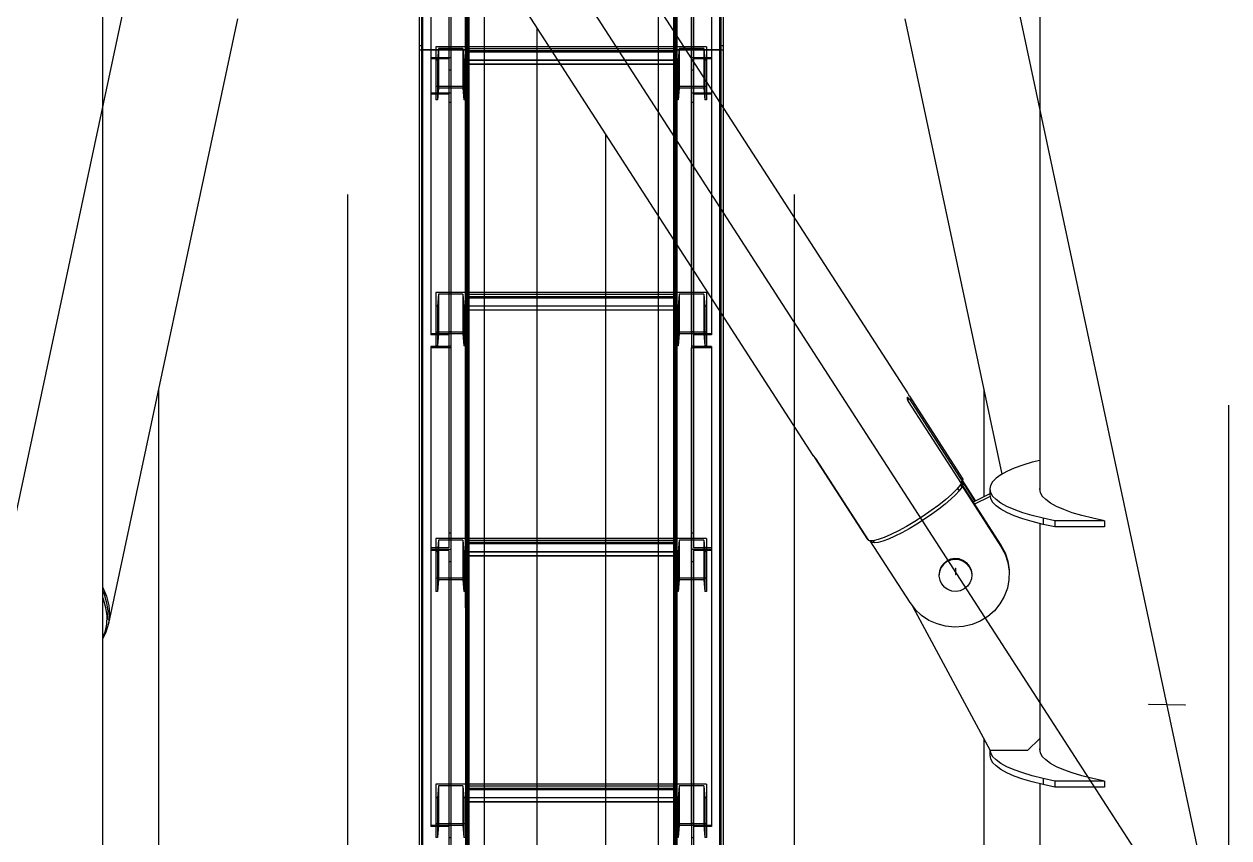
# Model space of a CAD drawing. Header units: millimetres. Extents: x 150209.93 to 150215.05, y 136675.65 to 136679.93.
# Drawn here: x 150211.3052 to 150211.4023, y 136676.1673 to 136676.2329 of the extents above; entities that cross this region are included whole.
import ezdxf

# ---------------------------------------------------------------- set-up
doc = ezdxf.new("R2010")
doc.units = ezdxf.units.MM
doc.header["$LTSCALE"] = 0.25
for name, pattern in [('CENTER', [50.8, 31.75, -6.35, 6.35, -6.35]), ('XKITLINE00', [0]), ('XKITLINE02', [4, 2, -2]), ('XKITLINE03', [6, 3, -1, 1, -1])]:
    doc.linetypes.add(name, pattern=pattern)

# ---------------------------------------------------------------- blocks, each defined once
blk = doc.blocks.new('çatıı')
at = {"color": 116, "linetype": 'XKITLINE02', "true_color": 0x136734}
for p, q in [((12044.65, 4168.77), (12044.65, 3002.41)), ((12045.18, 4166.61), (12045.18, 3000.84)), ((12062.42, 4166.61), (12062.42, 3000.84)), ((12062.95, 4168.77), (12062.95, 3002.41)), ((12147.05, 4168.77), (12147.05, 3002.41)), ((12147.58, 4166.61), (12147.58, 3000.84)), ((12164.82, 4166.61), (12164.82, 3000.84)), ((12165.35, 4168.77), (12165.35, 3002.41)), ((12055.7, 3108.44), (12055.7, 2979.59)), ((12056.5, 3108.81), (12056.5, 2979.59)), ((12153.5, 3108.81), (12153.5, 2979.59)), ((12154.3, 3108.44), (12154.3, 2979.59)), ((12161.5, 3108.81), (12161.5, 2982.92)), ((12048.5, 3078.95), (12048.5, 2982.92)), ((12062.5, 3025.09), (12062.5, 1776.2)), ((12063.35, 3024.89), (12063.35, 1776.01)), ((12070, 3025.09), (12070, 1776.08)), ((12140, 3024.82), (12140, 1776.08)), ((12146.65, 3024.77), (12146.65, 1776.01)), ((12147.5, 3025.09), (12147.5, 1776.2)), ((12062.5, 3022.24), (12062.5, 1792.91)), ((12063.35, 3022.43), (12063.35, 1773.55)), ((12146.65, 3022.43), (12146.65, 1773.55)), ((12147.5, 3022.24), (12147.5, 1792.91)), ((12140, 3018.15), (12140, 2934.08)), ((12146.2, 3008.56), (12146.2, 3000.64)), ((12044.65, 3002.41), (12043.8, 3002.41)), ((12043.8, 3002.41), (12043.8, 3000.64)), ((12044.65, 3002.41), (12043.8, 3002.41)), ((12044.65, 3002.41), (12045.18, 3000.84)), ((12044.65, 3002.41), (12044.65, 1798.89)), ((12044.65, 3002.41), (12045.18, 3000.84)), ((12062.42, 3000.84), (12045.18, 3000.84)), ((12045.18, 3000.84), (12045.18, 1797.94)), ((12062.42, 3000.84), (12045.18, 3000.84)), ((12050.5, 3002.06), (12050.5, 2996.62)), ((12062.5, 3002.06), (12050.5, 3002.06)), ((12050.5, 3000.84), (12050.5, 2986.08)), ((12051.56, 3001.37), (12051.18, 2996.62)), ((12061.43, 3001.37), (12051.56, 3001.37)), ((12051.56, 3001.37), (12051.56, 2985.38)), ((12061.43, 3001.37), (12061.82, 2996.62)), ((12061.43, 3001.37), (12061.43, 2985.38)), ((12062.95, 3002.41), (12062.42, 3000.84)), ((12062.95, 3002.41), (12062.42, 3000.84)), ((12062.42, 3000.84), (12062.42, 1797.94)), ((12062.5, 3002.06), (12062.5, 2994.9)), ((12070, 3002.06), (12062.5, 3002.06)), ((12062.5, 3002.06), (12062.5, 2996.62)), ((12147.5, 3001.21), (12062.5, 3001.21)), ((12062.5, 3001.08), (12062.5, 2986.08)), ((12070, 3000.35), (12062.5, 3000.35)), ((12147.5, 2999.81), (12062.5, 2999.81)), ((12063.8, 3002.41), (12062.95, 3002.41)), ((12062.95, 3002.41), (12062.95, 1798.89)), ((12063.8, 3002.41), (12062.95, 3002.41)), ((12063.8, 3002.41), (12063.8, 3000.64)), ((12147.5, 3002.06), (12096.06, 3002.06)), ((12147.5, 3000.35), (12097.17, 3000.35)), ((12147.05, 3002.41), (12146.2, 3002.41)), ((12146.2, 3002.41), (12146.2, 2927.79)), ((12147.05, 3002.41), (12146.2, 3002.41)), ((12146.2, 3002.41), (12146.2, 3000.64)), ((12151.32, 3000.64), (12146.2, 3000.64)), ((12146.2, 3000.64), (12146.2, 2924.49)), ((12151.32, 3000.64), (12146.2, 3000.64)), ((12147.05, 3002.41), (12147.58, 3000.84)), ((12147.05, 3002.41), (12147.05, 1798.89)), ((12147.05, 3002.41), (12147.58, 3000.84)), ((12147.5, 3002.06), (12147.5, 2994.9)), ((12147.5, 3002.06), (12147.5, 2986.08)), ((12147.5, 3002.06), (12147.5, 2996.62)), ((12159.5, 3002.06), (12147.5, 3002.06)), ((12164.82, 3000.84), (12147.58, 3000.84)), ((12147.58, 3000.84), (12147.58, 1797.94)), ((12164.82, 3000.84), (12147.58, 3000.84)), ((12148.56, 3001.37), (12148.18, 2996.62)), ((12148.56, 3001.37), (12148.56, 2985.38)), ((12158.43, 3001.37), (12148.56, 3001.37)), ((12158.43, 3001.37), (12158.43, 2985.38)), ((12158.43, 3001.37), (12158.82, 2996.62)), ((12159.5, 3002.06), (12159.5, 2986.08)), ((12159.5, 3002.06), (12159.5, 2996.62)), ((12165.35, 3002.41), (12164.82, 3000.84)), ((12165.35, 3002.41), (12164.82, 3000.84)), ((12164.82, 3000.84), (12164.82, 1797.94)), ((12166.2, 3002.41), (12165.35, 3002.41)), ((12165.35, 3002.41), (12165.35, 1798.89)), ((12166.2, 3002.41), (12165.35, 3002.41)), ((12166.2, 3002.41), (12166.2, 3000.64)), ((12048.5, 2997.63), (12048.5, 2886.01)), ((12056.5, 2997.63), (12048.5, 2997.63)), ((12055.7, 2997.13), (12048.5, 2997.13)), ((12051.18, 2996.62), (12050.5, 2996.62)), ((12050.5, 2996.62), (12050.5, 2980.63)), ((12051.18, 2996.62), (12051.18, 2980.63)), ((12055.7, 2997.13), (12055.7, 2881.55)), ((12056.5, 2997.63), (12056.5, 2881.55)), ((12062.5, 2996.62), (12061.82, 2996.62)), ((12061.82, 2996.62), (12061.82, 2980.63)), ((12147.5, 2996.62), (12062.5, 2996.62)), ((12062.5, 2996.62), (12062.5, 2980.63)), ((12147.5, 2996.52), (12062.5, 2996.52)), ((12147.5, 2995), (12062.5, 2995)), ((12070, 2994.9), (12062.5, 2994.9)), ((12147.5, 2994.9), (12100.69, 2994.9)), ((12147.5, 2996.62), (12147.5, 2980.63)), ((12148.18, 2996.62), (12147.5, 2996.62)), ((12148.18, 2996.62), (12148.18, 2980.63)), ((12153.5, 2997.63), (12153.5, 2881.55)), ((12161.5, 2997.63), (12153.5, 2997.63)), ((12154.3, 2997.13), (12154.3, 2881.55)), ((12161.5, 2997.13), (12154.3, 2997.13)), ((12158.82, 2996.62), (12158.82, 2980.63)), ((12159.5, 2996.62), (12158.82, 2996.62)), ((12159.5, 2996.62), (12159.5, 2983.29)), ((12161.5, 2997.63), (12161.5, 2886.01)), ((12056.5, 2992.67), (12055.7, 2992.67)), ((12154.3, 2992.67), (12153.5, 2992.67)), ((12050.5, 2986.08), (12050.5, 2980.63)), ((12062.5, 2986.08), (12050.5, 2986.08)), ((12051.56, 2985.38), (12051.18, 2980.63)), ((12061.43, 2985.38), (12051.56, 2985.38)), ((12061.43, 2985.38), (12061.82, 2980.63)), ((12062.5, 2986.08), (12062.5, 2980.63)), ((12147.5, 2986.08), (12147.5, 2980.63)), ((12159.5, 2986.08), (12147.5, 2986.08)), ((12148.56, 2985.38), (12148.18, 2980.63)), ((12158.43, 2985.38), (12148.56, 2985.38)), ((12158.43, 2985.38), (12158.82, 2980.63)), ((12159.5, 2986.08), (12159.5, 2980.63)), ((12048.5, 2983.29), (12048.5, 2886.01)), ((12056.5, 2983.29), (12048.5, 2983.29)), ((12055.7, 2982.92), (12048.5, 2982.92)), ((12051.18, 2980.63), (12050.5, 2980.63)), ((12055.7, 2983.29), (12055.7, 2881.55)), ((12056.5, 2983.29), (12056.5, 2886.51)), ((12062.5, 2980.63), (12061.82, 2980.63)), ((12148.18, 2980.63), (12147.5, 2980.63)), ((12161.5, 2983.29), (12153.5, 2983.29)), ((12161.5, 2982.92), (12154.3, 2982.92)), ((12159.5, 2980.63), (12158.82, 2980.63)), ((12056.5, 2979.59), (12055.7, 2979.59)), ((12154.3, 2979.59), (12153.5, 2979.59)), ((12166.2, 2977.62), (12166.2, 1797.82)), ((12166.2, 2977.62), (12166.2, 2893.55)), ((12050.5, 2903.08), (12050.5, 2897.64)), ((12062.5, 2903.08), (12050.5, 2903.08)), ((12050.5, 2903.08), (12050.5, 2886.51)), ((12062.5, 2903.08), (12062.5, 2895.93)), ((12070, 2903.08), (12062.5, 2903.08)), ((12062.5, 2903.08), (12062.5, 2897.64)), ((12062.5, 2903.08), (12062.5, 2887.1)), ((12147.5, 2903.08), (12140, 2903.08)), ((12147.5, 2903.08), (12147.5, 2895.93)), ((12147.5, 2903.08), (12147.5, 2887.1)), ((12147.5, 2903.08), (12147.5, 2897.64)), ((12159.5, 2903.08), (12147.5, 2903.08)), ((12159.5, 2903.08), (12159.5, 2887.1)), ((12159.5, 2903.08), (12159.5, 2897.64)), ((12051.56, 2902.39), (12051.18, 2897.64)), ((12061.43, 2902.39), (12051.56, 2902.39)), ((12051.56, 2902.39), (12051.56, 2886.41)), ((12061.43, 2902.39), (12061.82, 2897.64)), ((12061.43, 2902.39), (12061.43, 2886.41)), ((12147.5, 2902.24), (12062.5, 2902.24)), ((12070, 2901.37), (12062.5, 2901.37)), ((12147.5, 2900.83), (12062.5, 2900.83)), ((12147.5, 2901.37), (12140, 2901.37)), ((12148.56, 2902.39), (12148.18, 2897.64)), ((12148.56, 2902.39), (12148.56, 2886.41)), ((12158.43, 2902.39), (12148.56, 2902.39)), ((12158.43, 2902.39), (12158.43, 2886.41)), ((12158.43, 2902.39), (12158.82, 2897.64)), ((12051.18, 2897.64), (12050.5, 2897.64)), ((12050.5, 2897.64), (12050.5, 2881.66)), ((12051.18, 2897.64), (12051.18, 2881.66)), ((12062.5, 2897.64), (12061.82, 2897.64)), ((12061.82, 2897.64), (12061.82, 2881.66)), ((12147.5, 2897.64), (12062.5, 2897.64)), ((12062.5, 2897.64), (12062.5, 2881.66)), ((12147.5, 2897.54), (12062.5, 2897.54)), ((12147.5, 2896.02), (12062.5, 2896.02)), ((12070, 2895.93), (12062.5, 2895.93)), ((12147.5, 2895.93), (12140, 2895.93)), ((12147.5, 2897.64), (12147.5, 2881.66)), ((12148.18, 2897.64), (12147.5, 2897.64)), ((12148.18, 2897.64), (12148.18, 2881.66)), ((12158.82, 2897.64), (12158.82, 2881.66)), ((12159.5, 2897.64), (12158.82, 2897.64)), ((12159.5, 2897.64), (12159.5, 2881.66)), ((12056.5, 2886.51), (12048.5, 2886.51)), ((12055.7, 2886.01), (12048.5, 2886.01)), ((12062.5, 2887.1), (12050.5, 2887.1)), ((12051.56, 2886.41), (12051.18, 2881.66)), ((12061.43, 2886.41), (12051.56, 2886.41)), ((12056.5, 2887.3), (12055.7, 2887.3)), ((12055.7, 2887.3), (12055.7, 2881.41)), ((12055.7, 2886.51), (12055.7, 2800.33)), ((12056.5, 2887.3), (12056.5, 2880.76)), ((12056.5, 2886.51), (12056.5, 2799.67)), ((12061.43, 2886.41), (12061.82, 2881.66)), ((12062.5, 2887.1), (12062.5, 2881.66)), ((12147.5, 2887.1), (12147.5, 2881.66)), ((12159.5, 2887.1), (12147.5, 2887.1)), ((12148.56, 2886.41), (12148.18, 2881.66)), ((12158.43, 2886.41), (12148.56, 2886.41)), ((12153.5, 2887.3), (12153.5, 2799.67)), ((12154.3, 2887.3), (12153.5, 2887.3)), ((12161.5, 2886.51), (12153.5, 2886.51)), ((12154.3, 2887.3), (12154.3, 2800.33)), ((12161.5, 2886.01), (12154.3, 2886.01)), ((12158.43, 2886.41), (12158.82, 2881.66)), ((12159.5, 2887.1), (12159.5, 2881.66)), ((12055.7, 2881.41), (12048.5, 2881.41)), ((12048.5, 2881.41), (12048.5, 2880.76)), ((12048.5, 2881.41), (12048.5, 2799.67)), ((12056.5, 2880.76), (12048.5, 2880.76)), ((12051.18, 2881.66), (12050.5, 2881.66)), ((12056.5, 2881.55), (12055.7, 2881.55)), ((12062.5, 2881.66), (12061.82, 2881.66)), ((12148.18, 2881.66), (12147.5, 2881.66)), ((12154.3, 2881.55), (12153.5, 2881.55)), ((12161.5, 2880.76), (12153.5, 2880.76)), ((12161.5, 2881.41), (12154.3, 2881.41)), ((12159.5, 2881.66), (12158.82, 2881.66)), ((12161.5, 2881.41), (12161.5, 2799.67)), ((12056.5, 2806.22), (12055.7, 2806.22)), ((12153.5, 2806.22), (12153.5, 2799.67)), ((12154.3, 2806.22), (12153.5, 2806.22)), ((12154.3, 2806.22), (12154.3, 2800.33)), ((12050.5, 2804.11), (12050.5, 2798.66)), ((12062.5, 2804.11), (12050.5, 2804.11)), ((12050.5, 2804.11), (12050.5, 2788.12)), ((12051.56, 2803.41), (12051.18, 2798.66)), ((12061.43, 2803.41), (12051.56, 2803.41)), ((12051.56, 2803.41), (12051.56, 2787.43)), ((12061.43, 2803.41), (12061.82, 2798.66)), ((12061.43, 2803.41), (12061.43, 2787.43)), ((12062.5, 2804.11), (12062.5, 2798.66)), ((12062.5, 2804.11), (12062.5, 2788.12)), ((12062.5, 2804.11), (12062.5, 2796.95)), ((12070, 2804.11), (12062.5, 2804.11)), ((12147.5, 2803.26), (12062.5, 2803.26)), ((12070, 2802.39), (12062.5, 2802.39)), ((12147.5, 2801.85), (12062.5, 2801.85)), ((12147.5, 2804.11), (12140, 2804.11)), ((12147.5, 2802.39), (12140, 2802.39)), ((12147.5, 2804.11), (12147.5, 2788.12)), ((12147.5, 2804.11), (12147.5, 2798.66)), ((12159.5, 2804.11), (12147.5, 2804.11)), ((12147.5, 2804.11), (12147.5, 2796.95)), ((12148.56, 2803.41), (12148.18, 2798.66)), ((12148.56, 2803.41), (12148.56, 2787.43)), ((12158.43, 2803.41), (12148.56, 2803.41)), ((12158.43, 2803.41), (12158.43, 2787.43)), ((12158.43, 2803.41), (12158.82, 2798.66)), ((12159.5, 2804.11), (12159.5, 2788.12)), ((12159.5, 2804.11), (12159.5, 2798.66)), ((12055.7, 2800.33), (12048.5, 2800.33)), ((12056.5, 2799.67), (12048.5, 2799.67)), ((12048.5, 2799.67), (12048.5, 2688.06)), ((12056.5, 2799.67), (12048.5, 2799.67)), ((12055.7, 2799.18), (12048.5, 2799.18)), ((12051.18, 2798.66), (12050.5, 2798.66)), ((12050.5, 2798.66), (12050.5, 2782.68)), ((12051.18, 2798.66), (12051.18, 2782.68)), ((12055.7, 2799.18), (12055.7, 2683.6)), ((12056.5, 2799.67), (12056.5, 2683.6)), ((12062.5, 2798.66), (12061.82, 2798.66)), ((12061.82, 2798.66), (12061.82, 2782.68)), ((12062.5, 2798.66), (12062.5, 2782.68)), ((12147.5, 2798.66), (12062.5, 2798.66)), ((12147.5, 2798.57), (12062.5, 2798.57)), ((12147.5, 2797.05), (12062.5, 2797.05)), ((12070, 2796.95), (12062.5, 2796.95)), ((12147.5, 2796.95), (12140, 2796.95)), ((12147.5, 2798.66), (12147.5, 2782.68)), ((12148.18, 2798.66), (12147.5, 2798.66)), ((12148.18, 2798.66), (12148.18, 2782.68)), ((12161.5, 2799.67), (12153.5, 2799.67)), ((12153.5, 2799.67), (12153.5, 2683.6)), ((12161.5, 2799.67), (12153.5, 2799.67)), ((12161.5, 2800.33), (12154.3, 2800.33)), ((12154.3, 2799.18), (12154.3, 2683.6)), ((12161.5, 2799.18), (12154.3, 2799.18)), ((12158.82, 2798.66), (12158.82, 2782.68)), ((12159.5, 2798.66), (12158.82, 2798.66)), ((12159.5, 2798.66), (12159.5, 2782.68)), ((12161.5, 2800.33), (12161.5, 2799.67)), ((12161.5, 2799.67), (12161.5, 2688.06)), ((12056.5, 2794.71), (12055.7, 2794.71)), ((12154.3, 2794.71), (12153.5, 2794.71)), ((12050.5, 2788.12), (12050.5, 2782.68)), ((12062.5, 2788.12), (12050.5, 2788.12)), ((12051.56, 2787.43), (12051.18, 2782.68)), ((12061.43, 2787.43), (12051.56, 2787.43)), ((12055.7, 2787.43), (12055.7, 2683.6)), ((12056.5, 2788.12), (12056.5, 2688.56)), ((12061.43, 2787.43), (12061.82, 2782.68)), ((12062.5, 2788.12), (12062.5, 2782.68)), ((12147.5, 2788.12), (12147.5, 2782.68)), ((12159.5, 2788.12), (12147.5, 2788.12)), ((12148.56, 2787.43), (12148.18, 2782.68)), ((12158.43, 2787.43), (12148.56, 2787.43)), ((12158.43, 2787.43), (12158.82, 2782.68)), ((12159.5, 2788.12), (12159.5, 2782.68)), ((12051.18, 2782.68), (12050.5, 2782.68)), ((12062.5, 2782.68), (12061.82, 2782.68)), ((12148.18, 2782.68), (12147.5, 2782.68)), ((12159.5, 2782.68), (12158.82, 2782.68)), ((12050.5, 2705.13), (12050.5, 2699.69)), ((12062.5, 2705.13), (12050.5, 2705.13)), ((12050.5, 2705.13), (12050.5, 2688.56)), ((12051.56, 2704.44), (12051.18, 2699.69)), ((12061.43, 2704.44), (12051.56, 2704.44)), ((12051.56, 2704.44), (12051.56, 2688.45)), ((12061.43, 2704.44), (12061.82, 2699.69)), ((12061.43, 2704.44), (12061.43, 2688.45)), ((12062.5, 2705.13), (12062.5, 2699.69)), ((12062.5, 2705.13), (12062.5, 2689.15)), ((12062.5, 2705.13), (12062.5, 2697.97)), ((12070, 2705.13), (12062.5, 2705.13)), ((12147.5, 2704.29), (12062.5, 2704.29)), ((12147.5, 2705.13), (12140, 2705.13)), ((12147.5, 2705.13), (12147.5, 2689.15)), ((12147.5, 2705.13), (12147.5, 2699.69)), ((12159.5, 2705.13), (12147.5, 2705.13)), ((12147.5, 2705.13), (12147.5, 2697.97)), ((12148.56, 2704.44), (12148.18, 2699.69)), ((12148.56, 2704.44), (12148.56, 2688.45)), ((12158.43, 2704.44), (12148.56, 2704.44)), ((12158.43, 2704.44), (12158.43, 2688.45)), ((12158.43, 2704.44), (12158.82, 2699.69)), ((12159.5, 2705.13), (12159.5, 2689.15)), ((12159.5, 2705.13), (12159.5, 2699.69)), ((12051.18, 2699.69), (12050.5, 2699.69)), ((12050.5, 2699.69), (12050.5, 2683.7)), ((12051.18, 2699.69), (12051.18, 2683.7)), ((12062.5, 2699.69), (12061.82, 2699.69)), ((12061.82, 2699.69), (12061.82, 2683.7)), ((12070, 2703.42), (12062.5, 2703.42)), ((12147.5, 2702.88), (12062.5, 2702.88)), ((12062.5, 2699.69), (12062.5, 2683.7)), ((12147.5, 2699.69), (12062.5, 2699.69)), ((12147.5, 2699.59), (12062.5, 2699.59)), ((12147.5, 2703.42), (12140, 2703.42)), ((12147.5, 2699.69), (12147.5, 2683.7)), ((12148.18, 2699.69), (12147.5, 2699.69)), ((12148.18, 2699.69), (12148.18, 2683.7)), ((12158.82, 2699.69), (12158.82, 2683.7)), ((12159.5, 2699.69), (12158.82, 2699.69)), ((12159.5, 2699.69), (12159.5, 2683.7)), ((12147.5, 2698.07), (12062.5, 2698.07)), ((12070, 2697.97), (12062.5, 2697.97)), ((12147.5, 2697.97), (12140, 2697.97)), ((12062.5, 2689.15), (12050.5, 2689.15)), ((12056.5, 2689.35), (12055.7, 2689.35)), ((12055.7, 2689.35), (12055.7, 2683.46)), ((12055.7, 2689.35), (12055.7, 2602.37)), ((12056.5, 2689.35), (12056.5, 2682.8)), ((12056.5, 2689.35), (12056.5, 2601.72)), ((12062.5, 2689.15), (12062.5, 2683.7)), ((12147.5, 2689.15), (12147.5, 2683.7)), ((12159.5, 2689.15), (12147.5, 2689.15)), ((12153.5, 2689.35), (12153.5, 2601.72)), ((12154.3, 2689.35), (12153.5, 2689.35)), ((12154.3, 2689.35), (12154.3, 2602.37)), ((12159.5, 2689.15), (12159.5, 2683.7)), ((12056.5, 2688.56), (12048.5, 2688.56)), ((12055.7, 2688.06), (12048.5, 2688.06)), ((12051.56, 2688.45), (12051.18, 2683.7)), ((12061.43, 2688.45), (12051.56, 2688.45)), ((12061.43, 2688.45), (12061.82, 2683.7)), ((12148.56, 2688.45), (12148.18, 2683.7)), ((12158.43, 2688.45), (12148.56, 2688.45)), ((12161.5, 2688.56), (12153.5, 2688.56)), ((12161.5, 2688.06), (12154.3, 2688.06)), ((12158.43, 2688.45), (12158.82, 2683.7)), ((12051.18, 2683.7), (12050.5, 2683.7)), ((12056.5, 2683.6), (12055.7, 2683.6)), ((12062.5, 2683.7), (12061.82, 2683.7)), ((12148.18, 2683.7), (12147.5, 2683.7)), ((12154.3, 2683.6), (12153.5, 2683.6)), ((12159.5, 2683.7), (12158.82, 2683.7))]:
    blk.add_line(p, q, dxfattribs=at)
at = {"color": 8, "linetype": 'CENTER'}
for p, q in [((12370, 2357.78), (12370, 3985.69)), ((11840, 2620.27), (12015, 3440.27)), ((12370, 2620.27), (11840, 3440.27)), ((12370, 2620.27), (12195, 3440.27)), ((12015, 1442.74), (12015, 3096.7)), ((12195, 1442.74), (12195, 3096.7)), ((12259.8, 2792), (12259.8, 2789.55)), ((12337.79, 2737.32), (12352.31, 2737.04))]:
    blk.add_line(p, q, dxfattribs=at)
at = {"color": 7, "linetype": 'XKITLINE00'}
for p, q in [((12146.2, 3417.45), (12146.2, 3008.56)), ((12166.2, 3417.45), (12166.2, 3000.64)), ((12043.8, 3082.92), (12043.8, 3000.64)), ((12063.8, 3051.98), (12063.8, 3000.64)), ((12070, 3020.38), (12070, 2643.09)), ((12063.8, 3000.64), (12043.8, 3000.64)), ((12043.8, 3000.64), (12043.8, 2643.09)), ((12063.8, 3000.64), (12043.8, 3000.64)), ((12063.8, 3000.64), (12063.8, 2643.09)), ((12096.06, 3002.06), (12070, 3002.06)), ((12097.17, 3000.35), (12070, 3000.35)), ((12166.2, 3000.64), (12151.32, 3000.64)), ((12166.2, 3000.64), (12151.32, 3000.64)), ((12166.2, 3000.64), (12166.2, 2977.62)), ((12100.69, 2994.9), (12070, 2994.9)), ((12140, 2934.08), (12140, 2643.09)), ((12146.2, 2924.49), (12146.2, 2643.09)), ((12140, 2903.08), (12070, 2903.08)), ((12140, 2901.37), (12070, 2901.37)), ((12140, 2895.93), (12070, 2895.93)), ((12166.2, 2893.55), (12166.2, 2643.09)), ((12140, 2804.11), (12070, 2804.11)), ((12140, 2802.39), (12070, 2802.39)), ((12140, 2796.95), (12070, 2796.95)), ((12140, 2705.13), (12070, 2705.13)), ((12140, 2703.42), (12070, 2703.42)), ((12140, 2697.97), (12070, 2697.97))]:
    blk.add_line(p, q, dxfattribs=at)
at = {"color": 8, "linetype": 'XKITLINE00'}
for p, q in [((12293.8, 3392.71), (12293.8, 2823.49)), ((11916.2, 3225.04), (11916.2, 2655.53)), ((12007.57, 3223.04), (12240.5, 2862.66)), ((11969.49, 3197.89), (12202.42, 2837.5)), ((11970.59, 3013.24), (11918.63, 2769.79)), ((12091.2, 3009.59), (12091.2, 2643.09)), ((12239.4, 3013.24), (12278.52, 2829.95)), ((12118.8, 2966.89), (12118.8, 2643.09)), ((11938.8, 2864.28), (11938.8, 2653.52)), ((12271.2, 2864.28), (12271.2, 2820.82)), ((12240.42, 2860.82), (12240.36, 2860.65)), ((12240.36, 2860.65), (12240.36, 2860.43)), ((12240.36, 2860.43), (12240.41, 2860.15)), ((12240.41, 2860.15), (12240.51, 2859.84)), ((12240.5, 2860.89), (12240.42, 2860.82)), ((12241.09, 2860.37), (12240.46, 2859.99)), ((12240.5, 2862.66), (12240.51, 2862.64)), ((12240.51, 2862.64), (12240.61, 2862.47)), ((12240.61, 2860.88), (12240.51, 2860.9)), ((12240.51, 2859.84), (12240.65, 2859.52)), ((12241.28, 2860.09), (12240.59, 2859.67)), ((12240.61, 2862.47), (12240.74, 2862.25)), ((12240.74, 2860.78), (12240.61, 2860.88)), ((12240.65, 2859.52), (12240.83, 2859.22)), ((12240.74, 2862.25), (12240.91, 2861.98)), ((12240.74, 2860.78), (12240.91, 2860.6)), ((12240.83, 2859.22), (12262.15, 2826.23)), ((12240.91, 2861.98), (12241.09, 2861.69)), ((12240.91, 2860.6), (12241.09, 2860.37)), ((12241.09, 2861.69), (12241.28, 2861.39)), ((12241.09, 2860.37), (12241.28, 2860.09)), ((12241.28, 2861.39), (12262.6, 2828.4)), ((12241.28, 2860.09), (12262.6, 2827.1)), ((12202.47, 2837.51), (12202.42, 2837.5)), ((12202.43, 2837.5), (12202.47, 2837.46)), ((12202.57, 2837.44), (12202.47, 2837.51)), ((12202.47, 2837.46), (12202.56, 2837.33)), ((12202.56, 2837.33), (12202.7, 2837.14)), ((12202.72, 2837.31), (12202.57, 2837.44)), ((12202.7, 2837.14), (12202.86, 2836.89)), ((12202.72, 2837.31), (12202.89, 2837.11)), ((12203, 2836.98), (12202.86, 2836.89)), ((12202.86, 2836.89), (12203.04, 2836.61)), ((12202.89, 2837.11), (12203.09, 2836.86)), ((12203.2, 2836.71), (12203.04, 2836.61)), ((12203.04, 2836.61), (12224.37, 2803.62)), ((12203.09, 2836.86), (12203.3, 2836.58)), ((12203.3, 2836.58), (12203.49, 2836.28)), ((12203.49, 2836.28), (12224.81, 2803.29)), ((12290.8, 2834.75), (12286.91, 2833.59)), ((12293.8, 2835.51), (12290.8, 2834.75)), ((12280.54, 2831.06), (12278.1, 2829.71)), ((12283.48, 2832.35), (12280.54, 2831.06)), ((12286.91, 2833.59), (12283.48, 2832.35)), ((12261.65, 2825.42), (12260.23, 2823.74)), ((12262.15, 2826.23), (12261.65, 2825.42)), ((12261.78, 2825.64), (12262.41, 2824.66)), ((12262.6, 2827.1), (12261.87, 2826.66)), ((12262.06, 2826.77), (12261.87, 2826.66)), ((12261.95, 2825.9), (12278.16, 2800.82)), ((12262.06, 2826.77), (12262.86, 2825.54)), ((12262.12, 2826.18), (12278.16, 2801.38)), ((12262.33, 2826.94), (12262.98, 2825.93)), ((12262.6, 2828.4), (12262.82, 2827.88)), ((12262.82, 2827.88), (12262.6, 2827.1)), ((12262.61, 2827.15), (12262.98, 2826.58)), ((12262.63, 2827.19), (12262.86, 2826.83)), ((12262.86, 2825.54), (12262.64, 2825.4)), ((12262.65, 2827.27), (12267.9, 2819.15)), ((12262.86, 2826.83), (12262.98, 2826.58)), ((12262.98, 2825.93), (12262.86, 2825.54)), ((12262.98, 2826.58), (12263.02, 2826.28)), ((12263.02, 2826.28), (12262.98, 2825.93)), ((12263.01, 2826.15), (12267.62, 2819.01)), ((12273.97, 2825.46), (12273.7, 2824.01)), ((12274.8, 2826.91), (12273.97, 2825.46)), ((12276.18, 2828.32), (12274.8, 2826.91)), ((12278.1, 2829.71), (12276.18, 2828.32)), ((12258.29, 2821.83), (12255.91, 2819.74)), ((12259.91, 2821.65), (12258.01, 2819.84)), ((12260.23, 2823.74), (12258.29, 2821.83)), ((12261.39, 2823.27), (12259.91, 2821.65)), ((12260.71, 2824.32), (12261.39, 2823.27)), ((12262.41, 2824.66), (12261.39, 2823.27)), ((12273.7, 2822.08), (12266.97, 2818.68)), ((12273.8, 2821.02), (12267.51, 2817.84)), ((12273.7, 2824.01), (12273.97, 2822.56)), ((12273.7, 2824.01), (12273.7, 2821.58)), ((12273.7, 2821.58), (12273.8, 2821.05)), ((12273.8, 2821.05), (12273.8, 2821.02)), ((12273.8, 2821.02), (12273.97, 2820.13)), ((12273.8, 2821.02), (12273.8, 2821.02)), ((12273.97, 2822.56), (12274.8, 2821.12)), ((12273.97, 2820.13), (12274.8, 2818.68)), ((12274.8, 2821.12), (12276.18, 2819.7)), ((12293.8, 2824.54), (12293.7, 2824.01)), ((12293.7, 2824.01), (12293.97, 2822.56)), ((12293.97, 2822.56), (12294.8, 2821.12)), ((12294.8, 2821.12), (12296.18, 2819.7)), ((12250.1, 2815.28), (12246.84, 2813.05)), ((12253.15, 2817.53), (12250.1, 2815.28)), ((12253.16, 2815.87), (12250.33, 2813.81)), ((12255.91, 2819.74), (12253.15, 2817.53)), ((12255.74, 2817.9), (12253.16, 2815.87)), ((12258.01, 2819.84), (12255.74, 2817.9)), ((12274.8, 2818.68), (12276.18, 2817.26)), ((12278.1, 2818.31), (12276.18, 2819.7)), ((12278.1, 2815.88), (12276.18, 2817.26)), ((12280.54, 2816.97), (12278.1, 2818.31)), ((12280.54, 2814.53), (12278.1, 2815.88)), ((12283.48, 2815.67), (12280.54, 2816.97)), ((12286.91, 2814.44), (12283.48, 2815.67)), ((12298.1, 2818.31), (12296.18, 2819.7)), ((12300.54, 2816.97), (12298.1, 2818.31)), ((12303.48, 2815.67), (12300.54, 2816.97)), ((12306.91, 2814.44), (12303.48, 2815.67)), ((12243.48, 2810.91), (12240.13, 2808.93)), ((12246.84, 2813.05), (12243.48, 2810.91)), ((12247.35, 2811.78), (12244.28, 2809.83)), ((12250.33, 2813.81), (12247.35, 2811.78)), ((12283.48, 2813.23), (12280.54, 2814.53)), ((12286.91, 2812), (12283.48, 2813.23)), ((12290.8, 2813.27), (12286.91, 2814.44)), ((12290.8, 2810.84), (12286.91, 2812)), ((12295.12, 2812.19), (12290.8, 2813.27)), ((12295.12, 2809.75), (12290.8, 2810.84)), ((12299.84, 2811.19), (12295.12, 2812.19)), ((12295.12, 2812.19), (12295.12, 2809.75)), ((12319.84, 2811.19), (12299.84, 2811.19)), ((12299.84, 2811.19), (12299.84, 2808.75)), ((12310.8, 2813.27), (12306.91, 2814.44)), ((12315.12, 2812.19), (12310.8, 2813.27)), ((12319.84, 2811.19), (12315.12, 2812.19)), ((12319.84, 2811.19), (12319.84, 2808.75)), ((12233.82, 2805.66), (12231.06, 2804.47)), ((12236.87, 2807.16), (12233.82, 2805.66)), ((12238.23, 2806.38), (12235.41, 2804.97)), ((12240.13, 2808.93), (12236.87, 2807.16)), ((12241.22, 2808.01), (12238.23, 2806.38)), ((12244.28, 2809.83), (12241.22, 2808.01)), ((12293.8, 2810.08), (12293.8, 2723.54)), ((12299.84, 2808.75), (12295.12, 2809.75)), ((12319.84, 2808.75), (12299.84, 2808.75)), ((12224.54, 2803.73), (12224.37, 2803.62)), ((12225.32, 2803.11), (12224.81, 2803.29)), ((12226.74, 2803.18), (12225.32, 2803.11)), ((12225.38, 2803.11), (12241.44, 2778.27)), ((12225.68, 2803.13), (12226.15, 2802.39)), ((12227.17, 2802.25), (12226.15, 2802.39)), ((12226.58, 2803.17), (12227.17, 2802.25)), ((12228.67, 2803.64), (12226.74, 2803.18)), ((12228.65, 2802.45), (12227.17, 2802.25)), ((12230.56, 2802.98), (12228.65, 2802.45)), ((12231.06, 2804.47), (12228.67, 2803.64)), ((12232.83, 2803.83), (12230.56, 2802.98)), ((12235.41, 2804.97), (12232.83, 2803.83)), ((12278.16, 2801.38), (12278.16, 2800.82)), ((12278.16, 2801.38), (12279.81, 2798.28)), ((12278.16, 2800.82), (12279.81, 2797.72)), ((12259.54, 2795.97), (12257.84, 2795.69)), ((12259.54, 2795.8), (12257.84, 2795.51)), ((12259.54, 2795.8), (12257.84, 2795.51)), ((12261.26, 2795.82), (12259.54, 2795.97)), ((12261.26, 2795.64), (12259.54, 2795.8)), ((12261.26, 2795.64), (12259.54, 2795.8)), ((12262.87, 2795.24), (12261.26, 2795.82)), ((12279.81, 2798.28), (12279.81, 2797.72)), ((12279.81, 2798.28), (12280.92, 2794.96)), ((12279.81, 2797.72), (12280.92, 2794.4)), ((12253.36, 2790.97), (12253.2, 2789.3)), ((12253.96, 2792.55), (12253.36, 2790.97)), ((12253.96, 2792.37), (12253.36, 2790.79)), ((12253.96, 2792.37), (12253.36, 2790.79)), ((12253.96, 2792.19), (12253.36, 2790.61)), ((12254.95, 2793.92), (12253.96, 2792.55)), ((12254.95, 2793.74), (12253.96, 2792.37)), ((12254.95, 2793.74), (12253.96, 2792.37)), ((12254.95, 2793.56), (12253.96, 2792.19)), ((12256.28, 2794.99), (12254.95, 2793.92)), ((12256.28, 2794.81), (12254.95, 2793.74)), ((12256.28, 2794.81), (12254.95, 2793.74)), ((12256.28, 2794.63), (12254.95, 2793.56)), ((12257.84, 2795.69), (12256.28, 2794.99)), ((12257.84, 2795.51), (12256.28, 2794.81)), ((12257.84, 2795.51), (12256.28, 2794.81)), ((12257.84, 2795.33), (12256.28, 2794.63)), ((12256.28, 2794.99), (12256.28, 2794.81)), ((12256.28, 2794.81), (12256.28, 2794.63)), ((12259.54, 2795.62), (12257.84, 2795.33)), ((12261.26, 2795.46), (12259.54, 2795.62)), ((12262.87, 2795.06), (12261.26, 2795.64)), ((12262.87, 2795.06), (12261.26, 2795.64)), ((12262.87, 2794.88), (12261.26, 2795.46)), ((12264.28, 2794.27), (12262.87, 2795.24)), ((12264.28, 2794.09), (12262.87, 2795.06)), ((12264.28, 2794.09), (12262.87, 2795.06)), ((12264.28, 2793.91), (12262.87, 2794.88)), ((12264.28, 2794.27), (12265.38, 2792.98)), ((12264.28, 2794.09), (12265.38, 2792.8)), ((12264.28, 2794.09), (12265.38, 2792.8)), ((12264.28, 2793.91), (12265.38, 2792.62)), ((12265.38, 2792.98), (12265.38, 2792.8)), ((12265.38, 2792.98), (12266.1, 2791.45)), ((12265.38, 2792.8), (12266.1, 2791.27)), ((12265.38, 2792.8), (12265.38, 2792.62)), ((12265.38, 2792.8), (12266.1, 2791.27)), ((12265.38, 2792.62), (12266.1, 2791.09)), ((12266.1, 2791.45), (12266.39, 2789.79)), ((12266.1, 2791.27), (12266.39, 2789.62)), ((12266.1, 2791.27), (12266.39, 2789.62)), ((12266.1, 2791.09), (12266.39, 2789.44)), ((12280.92, 2794.96), (12281.45, 2791.5)), ((12280.92, 2794.4), (12281.45, 2790.94)), ((12281.45, 2790.94), (12281.39, 2787.45)), ((12281.45, 2791.5), (12281.45, 2790.94)), ((12253.36, 2790.79), (12253.2, 2789.12)), ((12253.36, 2790.79), (12253.2, 2789.12)), ((12253.36, 2790.61), (12253.2, 2788.94)), ((12253.2, 2788.94), (12253.49, 2787.28)), ((12253.49, 2787.28), (12254.21, 2785.76)), ((12265.63, 2786.19), (12264.64, 2784.82)), ((12266.23, 2787.76), (12265.63, 2786.19)), ((12266.39, 2789.44), (12266.23, 2787.76)), ((12266.39, 2789.79), (12266.39, 2789.62)), ((12266.39, 2789.62), (12266.39, 2789.44)), ((12281.39, 2787.45), (12280.74, 2784.02)), ((11916.2, 2784.66), (11916.22, 2784.61)), ((11916.2, 2783.08), (11916.87, 2781.58)), ((11916.22, 2784.61), (11917.8, 2780.9)), ((11916.87, 2781.58), (11917.86, 2778.16)), ((12254.21, 2785.76), (12255.31, 2784.47)), ((12256.72, 2783.5), (12255.31, 2784.47)), ((12258.33, 2782.91), (12256.72, 2783.5)), ((12260.05, 2782.76), (12258.33, 2782.91)), ((12261.75, 2783.04), (12260.05, 2782.76)), ((12263.31, 2783.75), (12261.75, 2783.04)), ((12264.64, 2784.82), (12263.31, 2783.75)), ((12280.74, 2784.02), (12279.52, 2780.73)), ((11916.2, 2780.38), (11916.48, 2779.74)), ((11916.48, 2779.74), (11917.47, 2776.32)), ((11917.8, 2780.9), (11918.73, 2777.15)), ((11917.86, 2778.16), (11918.3, 2774.75)), ((11918.73, 2777.15), (11919.01, 2773.43)), ((12241.44, 2778.27), (12243.59, 2775.48)), ((12242.72, 2776.6), (12273.8, 2718.67)), ((12277.76, 2777.69), (12275.52, 2774.96)), ((12279.52, 2780.73), (12277.76, 2777.69)), ((11917.47, 2776.32), (11917.91, 2772.91)), ((11917.91, 2772.91), (11917.79, 2769.56)), ((11918.3, 2774.75), (11918.18, 2771.39)), ((11919.01, 2773.43), (11918.63, 2769.79)), ((12246.19, 2773.07), (12243.59, 2775.48)), ((12249.15, 2771.11), (12246.19, 2773.07)), ((12272.84, 2772.64), (12269.81, 2770.78)), ((12275.52, 2774.96), (12272.84, 2772.64)), ((11917.79, 2769.56), (11917.11, 2766.3)), ((11918.63, 2769.79), (11917.6, 2766.29)), ((12252.41, 2769.65), (12249.15, 2771.11)), ((12255.87, 2768.74), (12252.41, 2769.65)), ((12259.44, 2768.4), (12255.87, 2768.74)), ((12263.01, 2768.63), (12259.44, 2768.4)), ((12266.5, 2769.43), (12263.01, 2768.63)), ((12269.81, 2770.78), (12266.5, 2769.43)), ((11917.11, 2766.3), (11916.2, 2763.97)), ((11917.6, 2766.29), (11916.2, 2763.5)), ((12271.2, 2723.51), (12271.2, 2653.52)), ((12293.8, 2723.54), (12288.8, 2718.67)), ((12293.8, 2723.54), (12293.8, 2718.7)), ((12273.7, 2718.85), (12273.7, 2716.79)), ((12288.8, 2718.67), (12273.8, 2718.67)), ((12273.8, 2718.67), (12273.97, 2717.77)), ((12293.8, 2719.75), (12293.7, 2719.22)), ((12293.7, 2719.22), (12293.97, 2717.77)), ((12273.7, 2716.79), (12273.97, 2715.33)), ((12273.97, 2717.77), (12274.8, 2716.33)), ((12273.97, 2715.33), (12274.8, 2713.89)), ((12274.8, 2716.33), (12276.18, 2714.91)), ((12274.8, 2713.89), (12276.18, 2712.47)), ((12278.1, 2713.52), (12276.18, 2714.91)), ((12280.54, 2712.18), (12278.1, 2713.52)), ((12293.97, 2717.77), (12294.8, 2716.33)), ((12294.8, 2716.33), (12296.18, 2714.91)), ((12298.1, 2713.52), (12296.18, 2714.91)), ((12300.54, 2712.18), (12298.1, 2713.52)), ((12278.1, 2711.09), (12276.18, 2712.47)), ((12280.54, 2709.74), (12278.1, 2711.09)), ((12283.48, 2710.88), (12280.54, 2712.18)), ((12283.48, 2708.44), (12280.54, 2709.74)), ((12286.91, 2709.65), (12283.48, 2710.88)), ((12286.91, 2707.21), (12283.48, 2708.44)), ((12290.8, 2708.48), (12286.91, 2709.65)), ((12295.12, 2707.4), (12290.8, 2708.48)), ((12303.48, 2710.88), (12300.54, 2712.18)), ((12306.91, 2709.65), (12303.48, 2710.88)), ((12310.8, 2708.48), (12306.91, 2709.65)), ((12315.12, 2707.4), (12310.8, 2708.48)), ((12290.8, 2706.04), (12286.91, 2707.21)), ((12295.12, 2704.96), (12290.8, 2706.04)), ((12293.8, 2705.29), (12293.8, 2655.54)), ((12299.84, 2706.39), (12295.12, 2707.4)), ((12295.12, 2707.4), (12295.12, 2704.96)), ((12299.84, 2703.96), (12295.12, 2704.96)), ((12319.84, 2706.39), (12299.84, 2706.39)), ((12299.84, 2706.39), (12299.84, 2703.96)), ((12319.84, 2703.96), (12299.84, 2703.96)), ((12319.84, 2706.39), (12315.12, 2707.4)), ((12319.84, 2706.39), (12319.84, 2703.96))]:
    blk.add_line(p, q, dxfattribs=at)
at = {"color": 1, "linetype": 'XKITLINE03'}
for p, q in [((12056.5, 3108.81), (12056.5, 2983.29)), ((12153.5, 2983.29), (12153.5, 3108.81)), ((12062.5, 1776.2), (12062.5, 3025.09)), ((12147.5, 3025.09), (12147.5, 1776.2)), ((12062.5, 3002.06), (12062.5, 2986.08)), ((12062.5, 3000.35), (12147.5, 3000.35)), ((12147.5, 2986.08), (12147.5, 3002.06)), ((12056.5, 2997.63), (12056.5, 2886.51)), ((12153.5, 2886.51), (12153.5, 2997.63)), ((12056.5, 2986.08), (12056.5, 1798.36)), ((12062.5, 2903.08), (12062.5, 2887.1)), ((12147.5, 2887.1), (12147.5, 2903.08)), ((12062.5, 2901.37), (12147.5, 2901.37)), ((12056.5, 2880.76), (12056.5, 2799.67)), ((12153.5, 2799.67), (12153.5, 2880.76)), ((12062.5, 2804.11), (12062.5, 2788.12)), ((12062.5, 2802.39), (12147.5, 2802.39)), ((12147.5, 2788.12), (12147.5, 2804.11)), ((12056.5, 2799.67), (12056.5, 2688.56)), ((12153.5, 2688.56), (12153.5, 2799.67)), ((12062.5, 2705.13), (12062.5, 2689.15)), ((12147.5, 2689.15), (12147.5, 2705.13)), ((12062.5, 2703.42), (12147.5, 2703.42))]:
    blk.add_line(p, q, dxfattribs=at)
at = {"color": 1, "linetype": 'XKITLINE00'}
for centre in [(12062.5, 3002.06), (12062.5, 3000.35), (12147.5, 3002.06), (12147.5, 3000.35), (12056.5, 2997.63), (12153.5, 2997.63), (12056.5, 2986.08), (12062.5, 2986.08), (12147.5, 2986.08), (12056.5, 2983.29), (12153.5, 2983.29), (12062.5, 2903.08), (12147.5, 2903.08), (12062.5, 2901.37), (12147.5, 2901.37), (12056.5, 2886.51), (12062.5, 2887.1), (12147.5, 2887.1), (12153.5, 2886.51), (12056.5, 2880.76), (12153.5, 2880.76), (12062.5, 2804.11), (12062.5, 2802.39), (12147.5, 2804.11), (12147.5, 2802.39), (12056.5, 2799.67), (12056.5, 2799.67), (12153.5, 2799.67), (12153.5, 2799.67), (12062.5, 2788.12), (12147.5, 2788.12), (12062.5, 2705.13), (12147.5, 2705.13), (12062.5, 2703.42), (12147.5, 2703.42), (12062.5, 2689.15), (12147.5, 2689.15), (12056.5, 2688.56), (12153.5, 2688.56)]:
    blk.add_circle(centre, 0.05, dxfattribs=at)
at = {"color": 8, "linetype": 'XKITLINE00'}
for centre in [(12259.8, 2792), (12259.8, 2789.55), (12337.79, 2737.32), (12352.31, 2737.04)]:
    blk.add_circle(centre, 0.05, dxfattribs=at)

msp = doc.modelspace()

# ---------------------------------------------------------------- block references
at = {"xscale": 0.0002000170049888334, "yscale": 0.0002000170049888334, "zscale": 0.0002000170049888334}
msp.add_blockref('çatıı', (150208.928067, 136675.630592), dxfattribs=at)

doc.saveas('drawing.dxf')
